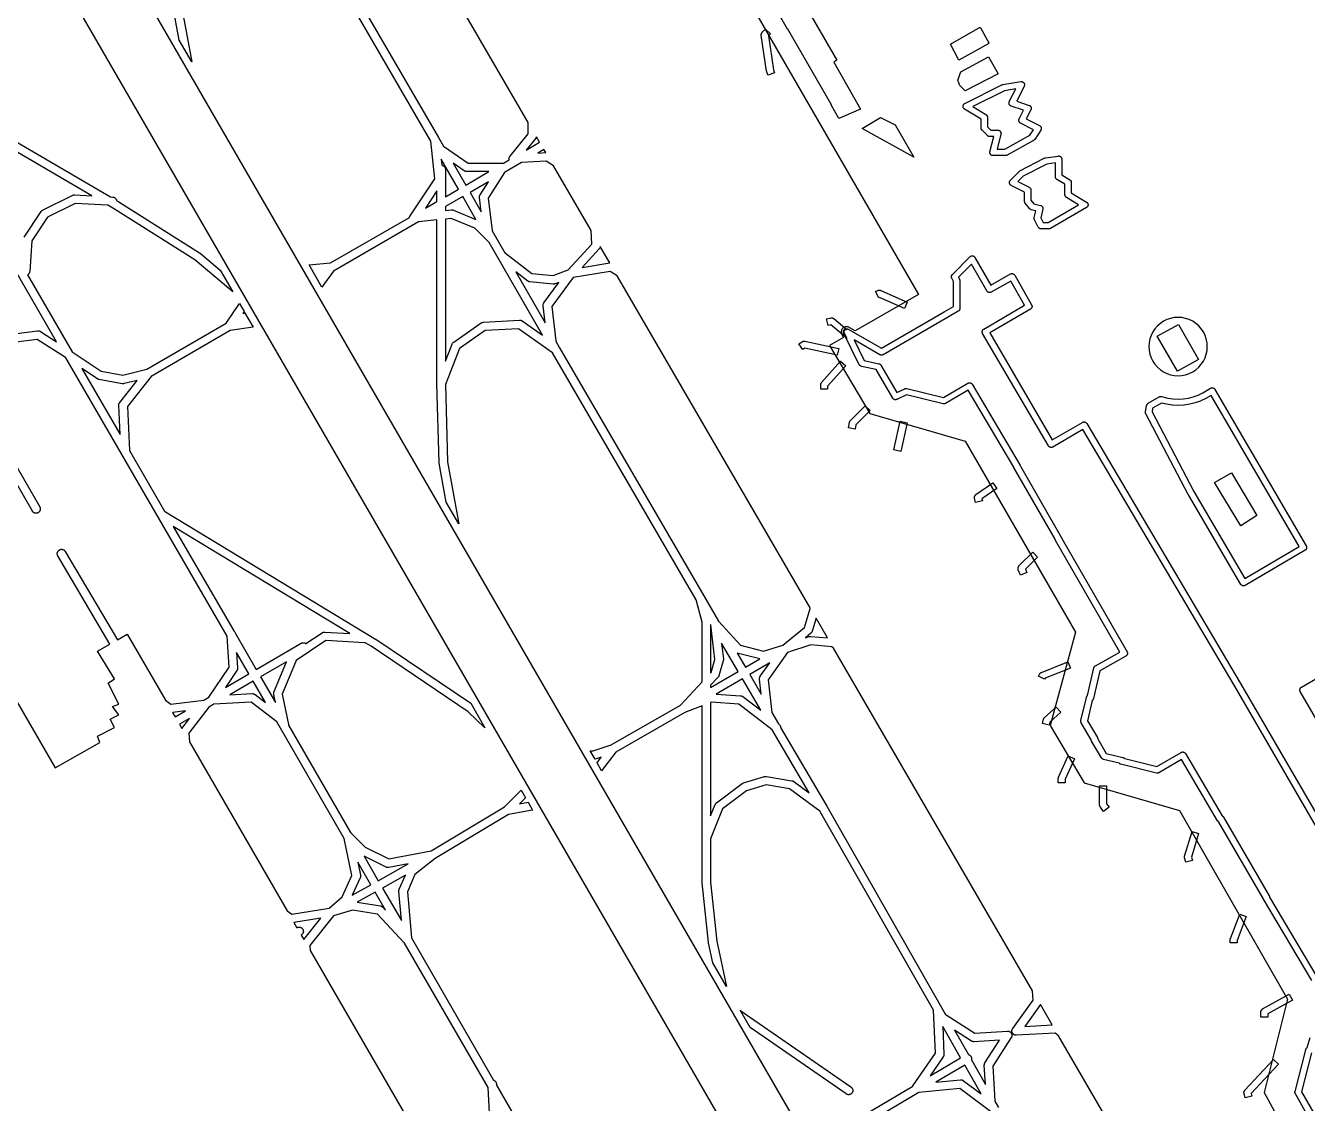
# Model space of a CAD drawing. Header units: millimetres. Extents: x 3 to 263, y 3 to 223.
# Drawn here: x 68.21 to 116.54, y 110.91 to 151.54 of the extents above; entities that cross this region are included whole.
import ezdxf

# ---------------------------------------------------------------- set-up
doc = ezdxf.new("R2010")
doc.units = ezdxf.units.MM
for name, color, linetype in [('CUT', 1, 'Continuous'), ('ENGRAVE_DARK', 7, 'Continuous'), ('ENGRAVE_LIGHT', 8, 'Continuous')]:
    doc.layers.add(name, color=color, linetype=linetype)

msp = doc.modelspace()

# ---------------------------------------------------------------- linework, layer by layer
at = {"layer": 'CUT'}
msp.add_lwpolyline([(112.759, 139.587), (112.731, 139.729), (112.685, 139.865), (112.621, 139.994), (112.541, 140.114), (112.446, 140.222), (112.338, 140.317), (112.218, 140.396), (112.089, 140.46), (111.953, 140.506), (111.812, 140.534), (111.668, 140.544), (111.525, 140.534), (111.384, 140.506), (111.247, 140.46), (111.118, 140.396), (110.999, 140.317), (110.891, 140.222), (110.796, 140.114), (110.716, 139.994), (110.652, 139.865), (110.606, 139.729), (110.578, 139.587), (110.568, 139.444), (110.578, 139.3), (110.606, 139.159), (110.652, 139.023), (110.716, 138.894), (110.796, 138.774), (110.891, 138.666), (110.999, 138.571), (111.118, 138.491), (111.247, 138.428), (111.384, 138.381), (111.525, 138.353), (111.668, 138.344), (111.812, 138.353), (111.953, 138.381), (112.089, 138.428), (112.218, 138.491), (112.338, 138.571), (112.446, 138.666), (112.541, 138.774), (112.621, 138.894), (112.685, 139.023), (112.731, 139.159), (112.759, 139.3), (112.768, 139.444), (112.759, 139.587)], close=True, dxfattribs=at)
at = {"layer": 'ENGRAVE_DARK'}
msp.add_lwpolyline([(110.021, 83.348), (62.463, 165.528), (62.499, 165.535), (62.794, 165.609), (62.851, 165.626), (63.137, 165.729), (63.191, 165.752), (63.466, 165.882), (63.518, 165.909), (63.779, 166.066), (63.828, 166.098), (64.073, 166.28), (64.118, 166.317), (64.344, 166.521), (64.385, 166.563), (64.539, 166.732), (112.097, 84.552)], dxfattribs=at)
for points in [[(93.829, 156.754), (93.84, 156.76), (92.388, 159.302), (92.84, 159.56), (93.129, 159.704), (94.08, 158), (94.24, 158.12), (98.8, 150.24), (98.68, 150.16), (99.692, 148.388), (98.88, 148.04), (98.587, 148.552), (98.6, 148.56), (96.951, 151.409), (96.941, 151.403), (95.419, 154.067), (95.414, 154.064), (93.829, 156.754)], [(95.979, 151.282), (95.988, 151.292), (96.108, 151.412), (96.292, 151.228), (96.218, 151.154), (96.407, 149.87), (96.443, 149.761), (96.197, 149.679), (96.157, 149.799), (96.154, 149.81), (96.151, 149.821), (95.951, 151.181), (95.95, 151.194), (95.95, 151.208), (95.952, 151.221), (95.955, 151.234), (95.959, 151.247), (95.964, 151.259), (95.971, 151.271), (95.979, 151.282)], [(104.2, 151.48), (104.537, 150.89), (104.52, 150.88), (104.525, 150.87), (103.4, 150.24), (103.08, 150.84), (104.2, 151.48)], [(103.641, 149.079), (103.44, 149.28), (103.36, 149.48), (103.48, 149.8), (104.52, 150.36), (104.88, 149.72), (103.641, 149.079)], [(100.44, 148.08), (101, 147.8), (101.701, 146.58), (99.757, 147.67), (100.44, 148.08)], [(101.348, 140.881), (100.404, 141.296), (100.378, 141.284), (100.262, 141.516), (100.342, 141.556), (100.353, 141.561), (100.366, 141.565), (100.378, 141.568), (100.39, 141.57), (100.403, 141.57), (100.416, 141.569), (100.428, 141.567), (100.441, 141.564), (100.452, 141.559), (101.452, 141.119), (101.348, 140.881)], [(98.663, 140.514), (98.673, 140.507), (98.683, 140.5), (99.173, 140.091), (99.167, 140.092), (99.157, 140.092), (99.147, 140.091), (99.138, 140.088), (99.128, 140.085), (99.119, 140.081), (99.111, 140.077), (99.103, 140.071), (99.095, 140.065), (99.088, 140.058), (99.082, 140.05), (99.077, 140.042), (99.073, 140.033), (99.069, 140.024), (99.066, 140.014), (99.065, 140.005), (99.064, 139.995), (99.064, 139.985), (99.065, 139.975), (99.068, 139.966), (99.071, 139.956), (99.075, 139.947), (99.171, 139.755), (98.567, 140.258), (98.472, 140.234), (98.408, 140.486), (98.568, 140.526), (98.58, 140.529), (98.593, 140.53), (98.605, 140.53), (98.617, 140.529), (98.629, 140.527), (98.641, 140.523), (98.652, 140.519), (98.663, 140.514)], [(110.88, 139.84), (111.68, 140.28), (112.44, 138.96), (111.64, 138.52), (110.88, 139.84)], [(98.868, 139.367), (98.812, 139.113), (97.586, 139.381), (97.512, 139.332), (97.368, 139.548), (97.488, 139.628), (97.499, 139.635), (97.511, 139.64), (97.523, 139.645), (97.536, 139.648), (97.549, 139.65), (97.562, 139.65), (97.575, 139.649), (97.588, 139.647), (98.868, 139.367)], [(99.137, 138.713), (98.45, 137.95), (98.45, 137.84), (98.19, 137.84), (98.19, 138), (98.191, 138.014), (98.193, 138.027), (98.196, 138.04), (98.201, 138.053), (98.207, 138.065), (98.215, 138.076), (98.223, 138.087), (98.943, 138.887), (99.137, 138.713)], [(100.052, 137.028), (99.52, 136.496), (99.487, 136.335), (99.233, 136.385), (99.273, 136.585), (99.276, 136.598), (99.28, 136.61), (99.285, 136.621), (99.292, 136.632), (99.3, 136.642), (99.308, 136.652), (99.868, 137.212), (100.052, 137.028)], [(101.207, 135.492), (100.953, 135.548), (101.193, 136.628), (101.447, 136.572), (101.207, 135.492)], [(113.04, 134.32), (113.68, 134.68), (114.64, 133.08), (114.04, 132.68), (113.04, 134.32)], [(104.018, 133.84), (104.026, 133.85), (104.036, 133.859), (104.046, 133.867), (104.686, 134.307), (104.834, 134.093), (104.268, 133.704), (104.286, 133.632), (104.034, 133.568), (103.994, 133.728), (103.991, 133.741), (103.99, 133.754), (103.99, 133.768), (103.992, 133.781), (103.994, 133.794), (103.998, 133.806), (104.004, 133.818), (104.01, 133.829), (104.018, 133.84)], [(105.668, 131.172), (106.188, 131.692), (106.372, 131.508), (105.913, 131.049), (105.961, 130.928), (105.719, 130.832), (105.639, 131.032), (105.635, 131.044), (105.632, 131.056), (105.631, 131.068), (105.63, 131.081), (105.631, 131.094), (105.633, 131.106), (105.636, 131.118), (105.64, 131.13), (105.646, 131.142), (105.652, 131.152), (105.66, 131.163), (105.668, 131.172)], [(107.512, 127.561), (107.608, 127.319), (106.654, 126.938), (106.636, 126.902), (106.404, 127.018), (106.444, 127.098), (106.45, 127.11), (106.458, 127.121), (106.467, 127.131), (106.477, 127.14), (106.488, 127.148), (106.499, 127.155), (106.512, 127.161), (107.512, 127.561)], [(106.837, 125.29), (106.806, 125.168), (106.554, 125.232), (106.594, 125.392), (106.598, 125.404), (106.602, 125.415), (106.608, 125.427), (106.615, 125.437), (106.624, 125.447), (106.633, 125.456), (107.073, 125.856), (107.247, 125.664), (106.837, 125.29)], [(107.15, 123), (107.15, 123.16), (107.151, 123.174), (107.153, 123.187), (107.156, 123.201), (107.161, 123.213), (107.521, 124.013), (107.759, 123.907), (107.41, 123.132), (107.41, 123), (107.15, 123)], [(108.71, 122.88), (108.97, 122.88), (108.97, 122.203), (109.064, 122.078), (108.856, 121.922), (108.736, 122.082), (108.729, 122.092), (108.723, 122.102), (108.719, 122.113), (108.715, 122.125), (108.712, 122.136), (108.711, 122.148), (108.71, 122.16), (108.71, 122.88)], [(112.175, 120.197), (112.206, 120.072), (111.954, 120.008), (111.914, 120.168), (111.912, 120.18), (111.91, 120.192), (111.91, 120.203), (111.911, 120.215), (111.913, 120.227), (111.916, 120.238), (112.196, 121.158), (112.444, 121.082), (112.175, 120.197)], [(113.63, 116.96), (113.63, 117.08), (113.631, 117.092), (113.632, 117.104), (113.635, 117.116), (113.639, 117.127), (113.999, 118.047), (114.241, 117.953), (113.89, 117.055), (113.89, 116.96), (113.63, 116.96)], [(114.827, 114.451), (114.836, 114.459), (114.846, 114.467), (114.856, 114.473), (115.856, 115.033), (115.984, 114.807), (115.05, 114.284), (115.05, 114.16), (114.79, 114.16), (114.79, 114.36), (114.791, 114.373), (114.792, 114.385), (114.795, 114.397), (114.8, 114.409), (114.805, 114.42), (114.811, 114.431), (114.818, 114.441), (114.827, 114.451)], [(114.169, 111.388), (114.177, 111.399), (114.185, 111.409), (115.265, 112.569), (115.455, 112.391), (114.423, 111.283), (114.446, 111.192), (114.194, 111.128), (114.154, 111.288), (114.151, 111.301), (114.15, 111.314), (114.15, 111.327), (114.152, 111.34), (114.154, 111.352), (114.158, 111.365), (114.163, 111.377), (114.169, 111.388)]]:
    msp.add_lwpolyline(points, close=True, dxfattribs=at)
at = {"layer": 'ENGRAVE_LIGHT'}
for points in [[(82.92, 174.2), (101.88, 141.4), (99.492, 140.035), (99.263, 140.166), (99.246, 140.175), (99.227, 140.182), (99.227, 140.182), (99.209, 140.187), (99.189, 140.19), (99.17, 140.192), (99.15, 140.192), (99.13, 140.189), (99.111, 140.185), (99.093, 140.179), (99.075, 140.171), (99.058, 140.161), (99.041, 140.15), (99.027, 140.137), (99.013, 140.123), (99.001, 140.108), (98.99, 140.091), (98.981, 140.074), (98.974, 140.055), (98.969, 140.036), (98.966, 140.017), (98.964, 139.997), (98.965, 139.978), (98.967, 139.958), (98.971, 139.939), (98.977, 139.921), (98.985, 139.903), (99.046, 139.781), (98.52, 139.48), (100.04, 136.92), (103.64, 135.88), (107.8, 128.68), (106.84, 125.16), (108.12, 123), (111.72, 121.96), (115.8, 114.84), (114.92, 111.32), (115.901, 109.521)], [(78.339, 156.68), (83.778, 147.32), (83.778, 147.32), (83.779, 147.32), (83.961, 147.003), (83.961, 147.003), (84.89, 146.36), (86.2, 146.36), (86.206, 146.36), (86.213, 146.359), (86.214, 146.359), (86.216, 146.359), (86.222, 146.358), (86.228, 146.357), (86.444, 146.483), (86.444, 146.484), (86.443, 146.489), (86.443, 146.491), (86.442, 146.494), (86.442, 146.499), (86.441, 146.504), (86.441, 146.507), (86.44, 146.51), (86.44, 146.515), (86.44, 146.52), (86.44, 146.523), (86.44, 146.526), (86.441, 146.531), (86.441, 146.535), (86.441, 146.538), (86.441, 146.541), (86.442, 146.546), (86.443, 146.551), (86.444, 146.554), (86.444, 146.557), (86.446, 146.561), (86.447, 146.566), (86.448, 146.569), (86.449, 146.572), (86.45, 146.576), (86.452, 146.581), (86.453, 146.584), (86.454, 146.586), (86.457, 146.591), (86.459, 146.595), (86.46, 146.598), (86.462, 146.6), (86.464, 146.605), (86.467, 146.609), (86.469, 146.611), (86.47, 146.614), (86.473, 146.617), (86.476, 146.621), (87.16, 147.457), (87.16, 147.893), (80.376, 159.572)], [(98.771, 109.851), (101.667, 111.568), (101.667, 111.569), (101.668, 111.57), (101.668, 111.571), (102.518, 112.806), (102.441, 114.423), (98.158, 121.931), (97.016, 122.768), (96.13, 122.916), (95.393, 122.695), (94.492, 122.019), (94.04, 120.889), (94.04, 119.249), (94.278, 117.025), (94.639, 115.318), (94.124, 116.209), (93.963, 116.967), (93.961, 116.983), (93.721, 119.223), (93.72, 119.24), (93.72, 125.905), (93.069, 125.655), (90.468, 124.157), (89.93, 123.455), (89.757, 123.755), (89.917, 123.964), (89.691, 123.888), (89.681, 123.886), (89.499, 124.2), (89.614, 124.2), (90.294, 124.427), (92.9, 125.927), (93.72, 126.802), (93.72, 129.059), (93.491, 129.898), (88.079, 139.209), (86.793, 140.117), (85.534, 140.043), (84.571, 139.376), (84.041, 138.012), (84.12, 135.097), (84.544, 132.763), (84.07, 133.582), (83.803, 135.051), (83.801, 135.063), (83.8, 135.076), (83.72, 138.036), (83.72, 138.036), (83.72, 138.037), (83.72, 138.038), (83.72, 138.04), (83.72, 144.217), (83.028, 144.14), (79.811, 142.291), (79.382, 141.683), (78.898, 142.519), (79.704, 142.599), (79.705, 142.599), (82.683, 144.311), (82.683, 144.311), (82.685, 144.318), (82.686, 144.325), (82.687, 144.325), (82.687, 144.326), (82.689, 144.333), (82.691, 144.339), (82.692, 144.34), (82.692, 144.341), (82.695, 144.347), (82.698, 144.354), (82.698, 144.354), (82.699, 144.355), (82.702, 144.361), (82.706, 144.367), (82.706, 144.368), (82.707, 144.369), (83.635, 145.761), (83.484, 147.189), (78.077, 156.494)], [(74.04, 152.537), (74.47, 150.171), (73.996, 150.99), (73.723, 152.491)], [(64.614, 149.05), (71.402, 145.085), (71.489, 145.08), (71.504, 145.078), (71.52, 145.075), (71.535, 145.07), (71.549, 145.064), (71.563, 145.057), (71.576, 145.048), (71.588, 145.038), (71.599, 145.027), (71.609, 145.014), (71.618, 145.001), (71.625, 144.987), (71.631, 144.973), (71.635, 144.958), (71.638, 144.947), (71.721, 144.898), (71.723, 144.897), (71.725, 144.895), (74.765, 142.975), (74.783, 142.963), (75.546, 142.322), (76.017, 141.508), (74.585, 142.711), (71.557, 144.623), (71.307, 144.769), (70.074, 144.838), (69.03, 144.316), (68.437, 143.427), (68.36, 142.269), (68.358, 142.254), (68.355, 142.238), (68.35, 142.223), (68.343, 142.209), (68.336, 142.195), (68.327, 142.182), (68.317, 142.17), (68.305, 142.16), (68.293, 142.15), (68.283, 142.143), (69.964, 139.243), (71.061, 138.511), (71.875, 138.364), (72.779, 138.59), (75.773, 140.328), (76.269, 141.072), (76.448, 140.763), (76.401, 140.692), (76.467, 140.731), (76.785, 140.181), (75.922, 140.045), (72.946, 138.317), (72.043, 137.187), (72.118, 135.526), (73.447, 133.233), (73.455, 133.23), (73.469, 133.224), (73.483, 133.217), (81.403, 128.417), (81.406, 128.415), (81.409, 128.413), (84.993, 125.998), (85.528, 125.072), (84.899, 125.675), (81.234, 128.145), (81.011, 128.28), (81.007, 128.28), (80.992, 128.28), (79.525, 128.357), (78.409, 127.614), (77.886, 126.344), (78.117, 125.191), (78.119, 125.176), (78.12, 125.167), (80.454, 121.129), (80.454, 121.129), (80.46, 121.125), (80.461, 121.124), (80.462, 121.124), (80.467, 121.119), (80.472, 121.114), (80.472, 121.114), (80.473, 121.113), (81.015, 120.571), (81.903, 120.127), (83.502, 120.432), (86.261, 122.087), (86.891, 122.717), (87.057, 122.431), (86.832, 122.206), (87.154, 122.263), (87.325, 121.968), (86.417, 121.808), (83.652, 120.148), (82.89, 119.539), (82.603, 118.893), (82.754, 117.151), (85.854, 111.791), (85.867, 111.785), (85.881, 111.778), (85.894, 111.769), (85.906, 111.76), (85.918, 111.749), (85.928, 111.737), (85.936, 111.724), (85.944, 111.71), (85.95, 111.695), (85.955, 111.68), (85.958, 111.665), (85.96, 111.649), (85.962, 111.603), (87.698, 108.601)], [(68.147, 143.569), (68.787, 144.529), (68.797, 144.542), (68.808, 144.554), (68.82, 144.565), (68.834, 144.575), (68.848, 144.583), (69.968, 145.143), (69.984, 145.15), (69.999, 145.155), (70.016, 145.158), (70.032, 145.16), (70.049, 145.16), (70.701, 145.124), (64.439, 148.782)], [(67.38, 139.879), (68.66, 140.039), (68.676, 140.04), (68.692, 140.04), (68.708, 140.038), (68.723, 140.034), (68.738, 140.029), (68.753, 140.023), (68.767, 140.015), (69.373, 139.625), (66.296, 144.933)], [(116.711, 115.543), (114.885, 118.612), (114.88, 118.623), (114.875, 118.634), (114.872, 118.646), (114.87, 118.657), (114.869, 118.667), (113.211, 121.52), (113.207, 121.522), (113.197, 121.527), (113.188, 121.534), (113.179, 121.541), (113.171, 121.55), (113.164, 121.559), (113.157, 121.568), (111.797, 123.876), (110.94, 123.376), (110.93, 123.371), (110.919, 123.367), (110.908, 123.363), (110.897, 123.361), (110.885, 123.36), (110.874, 123.36), (110.862, 123.361), (110.851, 123.364), (109.508, 123.699), (109.497, 123.703), (109.486, 123.707), (109.475, 123.713), (109.465, 123.72), (109.456, 123.727), (109.448, 123.736), (109.44, 123.745), (109.44, 123.745), (108.853, 123.883), (108.841, 123.887), (108.83, 123.891), (108.819, 123.897), (108.809, 123.904), (108.799, 123.911), (108.791, 123.92), (108.783, 123.929), (108.776, 123.94), (108.406, 124.574), (108.401, 124.584), (108.397, 124.595), (108.393, 124.606), (108.391, 124.618), (108.391, 124.623), (108.017, 125.259), (108.011, 125.269), (108.007, 125.28), (108.004, 125.291), (108.001, 125.302), (108, 125.313), (108, 125.325), (108.001, 125.336), (108.003, 125.347), (108.208, 126.219), (108.211, 126.23), (108.216, 126.241), (108.221, 126.252), (108.228, 126.262), (108.235, 126.271), (108.244, 126.28), (108.253, 126.287), (108.257, 126.29), (108.494, 127.33), (108.497, 127.341), (108.501, 127.351), (108.506, 127.361), (108.511, 127.371), (108.518, 127.38), (108.526, 127.388), (108.534, 127.396), (108.543, 127.402), (108.552, 127.408), (109.475, 127.925), (107.047, 132.135), (107.042, 132.145), (107.037, 132.156), (107.034, 132.167), (107.032, 132.179), (107.032, 132.182), (105.487, 134.854), (105.481, 134.865), (105.477, 134.876), (105.474, 134.887), (105.472, 134.899), (105.471, 134.902), (103.757, 137.796), (102.9, 137.296), (102.89, 137.291), (102.88, 137.287), (102.869, 137.283), (102.857, 137.281), (102.846, 137.28), (102.835, 137.28), (102.823, 137.281), (102.812, 137.283), (101.422, 137.619), (101.06, 137.45), (101.049, 137.446), (101.037, 137.442), (101.026, 137.44), (101.014, 137.439), (101.002, 137.439), (100.99, 137.44), (100.979, 137.443), (100.967, 137.446), (100.957, 137.451), (100.946, 137.457), (100.936, 137.463), (100.927, 137.471), (100.919, 137.48), (100.912, 137.489), (100.905, 137.499), (100.283, 138.574), (99.726, 138.698), (99.715, 138.701), (99.704, 138.705), (99.693, 138.711), (99.683, 138.717), (99.674, 138.724), (99.666, 138.732), (99.658, 138.741), (99.651, 138.751), (99.645, 138.761), (99.057, 139.938), (99.052, 139.949), (99.048, 139.96), (99.046, 139.972), (99.044, 139.984), (99.044, 139.995), (99.045, 140.007), (99.047, 140.019), (99.05, 140.03), (99.054, 140.041), (99.06, 140.051), (99.066, 140.061), (99.073, 140.071), (99.082, 140.079), (99.09, 140.087), (99.1, 140.094), (99.11, 140.099), (99.121, 140.104), (99.132, 140.108), (99.144, 140.11), (99.156, 140.112), (99.167, 140.112), (99.179, 140.111), (99.191, 140.109), (99.202, 140.106), (99.213, 140.102), (99.224, 140.096), (100.48, 139.378), (102.848, 140.752), (102.85, 140.753), (103.2, 140.95), (103.2, 141.892), (103.133, 142.026), (103.128, 142.037), (103.124, 142.048), (103.122, 142.059), (103.12, 142.07), (103.12, 142.082), (103.121, 142.094), (103.121, 142.094), (103.123, 142.105), (103.126, 142.116), (103.13, 142.127), (103.135, 142.137), (103.141, 142.147), (103.147, 142.156), (103.155, 142.165), (103.819, 142.828), (103.827, 142.836), (103.836, 142.843), (103.846, 142.849), (103.857, 142.854), (103.868, 142.858), (103.879, 142.861), (103.89, 142.863), (103.902, 142.863), (103.913, 142.863), (103.925, 142.861), (103.936, 142.859), (103.947, 142.855), (103.958, 142.85), (103.968, 142.845), (103.977, 142.838), (103.986, 142.83), (103.994, 142.822), (104.001, 142.813), (104.008, 142.803), (104.605, 141.763), (105.344, 142.179), (105.355, 142.184), (105.366, 142.188), (105.377, 142.191), (105.389, 142.193), (105.4, 142.194), (105.412, 142.194), (105.424, 142.193), (105.435, 142.19), (105.446, 142.186), (105.457, 142.182), (105.467, 142.176), (105.477, 142.169), (105.486, 142.161), (105.494, 142.153), (105.501, 142.144), (105.507, 142.134), (106.144, 141.02), (106.149, 141.009), (106.154, 140.998), (106.157, 140.987), (106.159, 140.975), (106.16, 140.964), (106.16, 140.952), (106.158, 140.94), (106.156, 140.929), (106.152, 140.918), (106.148, 140.907), (106.142, 140.897), (106.135, 140.887), (106.128, 140.878), (106.12, 140.87), (106.11, 140.863), (106.101, 140.856), (104.564, 139.957), (106.923, 135.924), (108.06, 136.584), (108.07, 136.589), (108.081, 136.593), (108.092, 136.597), (108.104, 136.599), (108.115, 136.6), (108.127, 136.6), (108.139, 136.599), (108.15, 136.596), (108.161, 136.593), (108.172, 136.588), (108.183, 136.582), (108.192, 136.576), (108.201, 136.568), (108.209, 136.56), (108.217, 136.551), (108.223, 136.541), (114.023, 126.741), (114.024, 126.74), (118.744, 118.62)], [(118.477, 118.602), (113.816, 126.619), (108.077, 136.316), (106.94, 135.656), (106.93, 135.651), (106.919, 135.646), (106.908, 135.643), (106.896, 135.641), (106.884, 135.64), (106.873, 135.64), (106.861, 135.642), (106.849, 135.644), (106.838, 135.648), (106.827, 135.652), (106.817, 135.658), (106.807, 135.664), (106.798, 135.672), (106.79, 135.68), (106.783, 135.69), (106.776, 135.699), (104.296, 139.939), (104.291, 139.95), (104.287, 139.961), (104.283, 139.972), (104.281, 139.984), (104.28, 139.995), (104.28, 140.007), (104.281, 140.019), (104.284, 140.03), (104.287, 140.042), (104.292, 140.052), (104.298, 140.063), (104.304, 140.072), (104.312, 140.082), (104.32, 140.09), (104.33, 140.097), (104.339, 140.104), (105.877, 141.004), (105.358, 141.911), (104.619, 141.495), (104.608, 141.49), (104.597, 141.486), (104.586, 141.483), (104.575, 141.481), (104.563, 141.48), (104.551, 141.48), (104.54, 141.482), (104.528, 141.484), (104.517, 141.488), (104.506, 141.493), (104.496, 141.498), (104.487, 141.505), (104.478, 141.513), (104.47, 141.521), (104.462, 141.53), (104.456, 141.54), (103.877, 142.548), (103.386, 142.056), (103.427, 141.974), (103.432, 141.963), (103.435, 141.953), (103.438, 141.942), (103.439, 141.931), (103.44, 141.92), (103.44, 140.88), (103.439, 140.868), (103.438, 140.857), (103.435, 140.846), (103.431, 140.835), (103.426, 140.824), (103.421, 140.815), (103.414, 140.805), (103.406, 140.796), (103.398, 140.789), (103.389, 140.782), (103.379, 140.775), (102.968, 140.544), (100.54, 139.136), (100.53, 139.131), (100.52, 139.127), (100.509, 139.123), (100.497, 139.121), (100.486, 139.12), (100.475, 139.12), (100.475, 139.12), (100.463, 139.121), (100.452, 139.123), (100.441, 139.126), (100.431, 139.131), (100.42, 139.136), (99.449, 139.691), (99.834, 138.92), (100.386, 138.797), (100.398, 138.794), (100.41, 138.789), (100.421, 138.784), (100.431, 138.777), (100.441, 138.769), (100.449, 138.76), (100.457, 138.751), (100.464, 138.74), (101.058, 137.714), (101.358, 137.854), (101.369, 137.859), (101.38, 137.862), (101.391, 137.864), (101.403, 137.865), (101.414, 137.865), (101.426, 137.864), (101.437, 137.862), (102.821, 137.528), (103.74, 138.064), (103.75, 138.069), (103.761, 138.073), (103.772, 138.077), (103.784, 138.079), (103.795, 138.08), (103.807, 138.08), (103.819, 138.079), (103.83, 138.076), (103.841, 138.073), (103.852, 138.068), (103.862, 138.062), (103.872, 138.056), (103.881, 138.048), (103.889, 138.04), (103.897, 138.031), (103.903, 138.021), (105.703, 134.981), (105.709, 134.971), (105.713, 134.96), (105.717, 134.948), (105.719, 134.937), (105.719, 134.932), (107.264, 132.26), (107.269, 132.25), (107.274, 132.239), (107.277, 132.227), (107.279, 132.216), (107.279, 132.212), (109.744, 127.94), (109.749, 127.929), (109.754, 127.918), (109.757, 127.907), (109.759, 127.895), (109.76, 127.883), (109.76, 127.872), (109.758, 127.86), (109.756, 127.848), (109.752, 127.837), (109.747, 127.826), (109.741, 127.816), (109.734, 127.806), (109.727, 127.797), (109.718, 127.789), (109.709, 127.782), (109.699, 127.775), (108.716, 127.225), (108.477, 126.173), (108.474, 126.162), (108.469, 126.151), (108.464, 126.14), (108.457, 126.13), (108.45, 126.12), (108.441, 126.112), (108.432, 126.104), (108.427, 126.101), (108.248, 125.339), (108.623, 124.701), (108.629, 124.69), (108.633, 124.679), (108.637, 124.668), (108.639, 124.657), (108.639, 124.651), (108.958, 124.105), (109.587, 123.957), (109.599, 123.953), (109.61, 123.949), (109.621, 123.944), (109.631, 123.937), (109.64, 123.929), (109.649, 123.921), (109.656, 123.912), (109.658, 123.909), (110.862, 123.608), (111.78, 124.144), (111.79, 124.149), (111.801, 124.153), (111.812, 124.157), (111.824, 124.159), (111.835, 124.16), (111.847, 124.16), (111.859, 124.159), (111.87, 124.156), (111.881, 124.153), (111.892, 124.148), (111.903, 124.142), (111.912, 124.136), (111.921, 124.128), (111.93, 124.12), (111.937, 124.111), (111.943, 124.101), (113.329, 121.749), (113.334, 121.747), (113.344, 121.742), (113.353, 121.735), (113.362, 121.728), (113.37, 121.719), (113.377, 121.71), (113.384, 121.7), (115.104, 118.74), (115.109, 118.73), (115.114, 118.719), (115.117, 118.707), (115.119, 118.695), (115.12, 118.688), (116.943, 115.621)], [(67, 127.56), (69.32, 123.56), (71, 124.52), (70.92, 124.76), (71.56, 125.08), (71.4, 125.4), (71.72, 125.56), (71.72, 125.56), (71.48, 125.88), (71.72, 125.96), (71.32, 126.76), (71.56, 126.92), (70.92, 127.96), (71.388, 128.227), (69.422, 131.559), (69.415, 131.573), (69.409, 131.587), (69.405, 131.602), (69.402, 131.618), (69.4, 131.633), (69.4, 131.649), (69.402, 131.665), (69.405, 131.68), (69.41, 131.695), (69.416, 131.709), (69.423, 131.723), (69.432, 131.736), (69.442, 131.748), (69.453, 131.759), (69.466, 131.769), (69.479, 131.778), (69.493, 131.785), (69.507, 131.791), (69.522, 131.795), (69.538, 131.798), (69.553, 131.8), (69.569, 131.8), (69.585, 131.798), (69.6, 131.795), (69.615, 131.79), (69.629, 131.784), (69.643, 131.777), (69.656, 131.768), (69.668, 131.758), (69.679, 131.747), (69.689, 131.734), (69.698, 131.721), (71.666, 128.386), (72.04, 128.6), (73.479, 126.112), (73.683, 125.966), (74.927, 126.113), (75.117, 126.223), (75.877, 127.364), (75.804, 128.525), (71.822, 135.4), (69.725, 139.018), (69.712, 139.026), (68.642, 139.714), (67.452, 139.565)], [(66.598, 137.109), (68.739, 133.4), (68.746, 133.386), (68.752, 133.371), (68.756, 133.356), (68.759, 133.341), (68.76, 133.325), (68.76, 133.31), (68.758, 133.294), (68.755, 133.279), (68.75, 133.264), (68.743, 133.249), (68.736, 133.235), (68.727, 133.223), (68.717, 133.211), (68.705, 133.2), (68.693, 133.19), (68.68, 133.181), (68.666, 133.174), (68.651, 133.168), (68.636, 133.164), (68.621, 133.161), (68.605, 133.16), (68.59, 133.16), (68.574, 133.162), (68.559, 133.165), (68.544, 133.17), (68.529, 133.177), (68.515, 133.184), (68.503, 133.193), (68.491, 133.203), (68.48, 133.215), (68.47, 133.227), (68.461, 133.24), (66.503, 136.632)], [(114.12, 101.48), (107.162, 113.458), (107.03, 113.557), (105.568, 113.48), (105.562, 113.48), (105.555, 113.48), (105.554, 113.48), (105.553, 113.48), (105.546, 113.481), (105.539, 113.481), (105.538, 113.482), (105.537, 113.482), (105.53, 113.483), (105.524, 113.484), (105.523, 113.484), (105.522, 113.485), (105.515, 113.487), (105.509, 113.488), (105.508, 113.489), (105.507, 113.489), (105.5, 113.492), (105.494, 113.494), (105.493, 113.495), (105.492, 113.495), (105.486, 113.498), (105.48, 113.501), (105.479, 113.502), (105.478, 113.502), (105.473, 113.506), (105.467, 113.51), (105.466, 113.511), (105.465, 113.511), (105.46, 113.515), (105.455, 113.52), (105.454, 113.52), (105.453, 113.521), (105.448, 113.526), (105.443, 113.53), (105.443, 113.531), (105.442, 113.532), (105.438, 113.537), (105.433, 113.542), (105.433, 113.543), (105.432, 113.544), (105.428, 113.55), (105.424, 113.555), (105.424, 113.556), (105.423, 113.557), (105.42, 113.563), (105.417, 113.569), (105.416, 113.57), (105.416, 113.571), (105.413, 113.577), (105.41, 113.583), (105.41, 113.585), (105.41, 113.586), (105.408, 113.592), (105.406, 113.598), (105.405, 113.599), (105.405, 113.601), (105.404, 113.607), (105.402, 113.614), (105.402, 113.615), (105.402, 113.616), (105.401, 113.623), (105.4, 113.629), (105.4, 113.63), (105.4, 113.632), (105.4, 113.638), (105.4, 113.645), (105.4, 113.646), (105.4, 113.647), (105.401, 113.654), (105.401, 113.661), (105.402, 113.662), (105.402, 113.663), (105.403, 113.67), (105.404, 113.676), (105.404, 113.677), (105.405, 113.678), (105.407, 113.685), (105.408, 113.691), (105.409, 113.692), (105.409, 113.693), (105.412, 113.7), (105.414, 113.706), (105.415, 113.707), (105.415, 113.708), (105.418, 113.714), (105.421, 113.72), (105.422, 113.721), (105.422, 113.722), (105.426, 113.727), (105.43, 113.733), (106.197, 114.807), (106.178, 115.153), (98.67, 128.077), (98.615, 128.125), (97.819, 128.198), (96.94, 127.905), (96.206, 126.877), (96.351, 125.65), (96.604, 125.217), (96.617, 125.207), (96.629, 125.197), (96.64, 125.186), (96.65, 125.173), (96.658, 125.16), (96.666, 125.146), (96.671, 125.132), (96.676, 125.117), (96.679, 125.101), (96.68, 125.088), (98.418, 122.121), (98.418, 122.12), (98.419, 122.119), (102.897, 114.27), (102.899, 114.269), (102.913, 114.262), (102.927, 114.255), (104.002, 113.563), (105.23, 113.64), (105.234, 113.64), (105.237, 113.64), (105.241, 113.64), (105.241, 113.64), (105.246, 113.64), (105.249, 113.64), (105.253, 113.639), (105.257, 113.639), (105.261, 113.639), (105.265, 113.638), (105.268, 113.637), (105.273, 113.636), (105.277, 113.636), (105.28, 113.635), (105.284, 113.634), (105.288, 113.633), (105.292, 113.631), (105.295, 113.63), (105.299, 113.629), (105.303, 113.627), (105.306, 113.626), (105.31, 113.624), (105.313, 113.622), (105.317, 113.62), (105.32, 113.618), (105.323, 113.616), (105.327, 113.615), (105.33, 113.612), (105.334, 113.61), (105.336, 113.608), (105.339, 113.605), (105.343, 113.603), (105.346, 113.6), (105.348, 113.597), (105.351, 113.595), (105.354, 113.592), (105.357, 113.589), (105.359, 113.586), (105.362, 113.584), (105.364, 113.58), (105.367, 113.577), (105.369, 113.574), (105.371, 113.571), (105.374, 113.568), (105.376, 113.564), (105.378, 113.561), (105.38, 113.558), (105.382, 113.554), (105.384, 113.55), (105.385, 113.547), (105.387, 113.544), (105.388, 113.54), (105.39, 113.536), (105.391, 113.532), (105.392, 113.529), (105.393, 113.525), (105.395, 113.521), (105.395, 113.517), (105.396, 113.514), (105.397, 113.51), (105.398, 113.506), (105.398, 113.502), (105.399, 113.499), (105.399, 113.494), (105.4, 113.49), (105.4, 113.486), (105.4, 113.483), (105.4, 113.479), (105.4, 113.474), (105.4, 113.471), (105.399, 113.467), (105.399, 113.463), (105.399, 113.459), (105.398, 113.455), (105.397, 113.452), (105.396, 113.447), (105.396, 113.443), (105.395, 113.44), (105.394, 113.436), (105.393, 113.432), (105.391, 113.428), (105.39, 113.425), (105.389, 113.421), (105.387, 113.417), (105.386, 113.414), (105.384, 113.41), (105.382, 113.407), (105.38, 113.403), (105.378, 113.4), (105.376, 113.397), (105.375, 113.393), (104.683, 112.317), (104.76, 111.009), (104.76, 111.003), (104.899, 110.76)], [(117.656, 124.06), (116.277, 126.442), (116.271, 126.453), (116.267, 126.464), (116.264, 126.475), (116.262, 126.487), (116.261, 126.498), (116.261, 126.498), (116.261, 126.51), (116.262, 126.522), (116.265, 126.533), (116.268, 126.544), (116.273, 126.555), (116.279, 126.566), (116.285, 126.575), (116.293, 126.584), (116.301, 126.592), (116.311, 126.6), (116.321, 126.606), (118.569, 127.911)], [(116.542, 110.48), (116.09, 111.27), (116.085, 111.28), (116.081, 111.291), (116.078, 111.302), (116.076, 111.313), (116.075, 111.325), (116.075, 111.336), (116.076, 111.348), (116.078, 111.359), (116.48, 112.938), (116.484, 112.949), (116.488, 112.96), (116.493, 112.97), (116.5, 112.979), (116.507, 112.988), (116.515, 112.997), (116.524, 113.004), (116.534, 113.01), (116.541, 113.015), (116.644, 113.392)], [(116.696, 112.814), (116.323, 111.347), (116.784, 110.54)], [(104.638, 110.571), (103.434, 111.475), (101.888, 111.328), (98.586, 109.369)]]:
    msp.add_lwpolyline(points, dxfattribs=at)
for points in [[(105.828, 149.409), (105.837, 149.402), (105.845, 149.393), (105.853, 149.384), (105.86, 149.374), (105.865, 149.363), (105.87, 149.352), (105.873, 149.341), (105.875, 149.329), (105.876, 149.317), (105.876, 149.305), (105.875, 149.293), (105.872, 149.281), (105.869, 149.27), (105.864, 149.259), (105.581, 148.693), (106.049, 148.537), (106.061, 148.532), (106.071, 148.527), (106.082, 148.52), (106.091, 148.513), (106.1, 148.504), (106.107, 148.495), (106.114, 148.485), (106.12, 148.474), (106.124, 148.463), (106.128, 148.452), (106.13, 148.44), (106.131, 148.428), (106.131, 148.416), (106.13, 148.404), (106.127, 148.392), (106.124, 148.38), (106.119, 148.369), (105.945, 148.022), (106.444, 147.772), (106.454, 147.766), (106.464, 147.76), (106.473, 147.752), (106.481, 147.743), (106.488, 147.734), (106.495, 147.723), (106.5, 147.713), (106.504, 147.702), (106.507, 147.69), (106.509, 147.678), (106.51, 147.666), (106.51, 147.654), (106.508, 147.642), (106.505, 147.631), (106.501, 147.62), (106.496, 147.609), (106.49, 147.598), (106.26, 147.253), (106.253, 147.244), (106.246, 147.236), (106.237, 147.228), (106.228, 147.221), (106.219, 147.215), (105.219, 146.655), (105.208, 146.65), (105.196, 146.646), (105.184, 146.642), (105.172, 146.641), (105.16, 146.64), (104.69, 146.64), (104.678, 146.641), (104.666, 146.642), (104.654, 146.645), (104.643, 146.65), (104.632, 146.655), (104.622, 146.661), (104.612, 146.669), (104.603, 146.677), (104.595, 146.686), (104.588, 146.696), (104.583, 146.707), (104.578, 146.718), (104.574, 146.729), (104.572, 146.741), (104.57, 146.753), (104.57, 146.765), (104.571, 146.777), (104.574, 146.789), (104.716, 147.36), (104.56, 147.36), (104.548, 147.361), (104.537, 147.362), (104.525, 147.365), (104.514, 147.369), (104.503, 147.374), (104.493, 147.38), (104.484, 147.387), (104.475, 147.395), (104.275, 147.595), (104.267, 147.604), (104.26, 147.613), (104.254, 147.623), (104.249, 147.634), (104.245, 147.645), (104.242, 147.657), (104.241, 147.668), (104.24, 147.68), (104.24, 148.02), (103.615, 148.395), (103.605, 148.402), (103.596, 148.409), (103.588, 148.417), (103.58, 148.426), (103.574, 148.436), (103.568, 148.446), (103.564, 148.457), (103.56, 148.468), (103.558, 148.48), (103.557, 148.491), (103.556, 148.503), (103.557, 148.514), (103.56, 148.526), (103.563, 148.537), (103.567, 148.548), (103.572, 148.558), (103.579, 148.568), (103.586, 148.577), (103.594, 148.586), (103.603, 148.593), (103.613, 148.6), (103.623, 148.606), (105.026, 149.307), (105.037, 149.312), (105.049, 149.316), (105.06, 149.318), (105.737, 149.431), (105.749, 149.432), (105.761, 149.433), (105.772, 149.432), (105.784, 149.429), (105.796, 149.426), (105.807, 149.422), (105.818, 149.416), (105.828, 149.409)], [(104.464, 148.147), (104.47, 148.136), (104.474, 148.125), (104.477, 148.113), (104.479, 148.1), (104.48, 148.088), (104.48, 147.73), (104.61, 147.6), (104.87, 147.6), (104.882, 147.599), (104.894, 147.598), (104.906, 147.595), (104.917, 147.59), (104.928, 147.585), (104.938, 147.579), (104.948, 147.571), (104.957, 147.563), (104.965, 147.554), (104.972, 147.544), (104.977, 147.533), (104.982, 147.522), (104.986, 147.511), (104.988, 147.499), (104.99, 147.487), (104.99, 147.475), (104.989, 147.463), (104.986, 147.451), (104.844, 146.88), (105.129, 146.88), (106.076, 147.411), (106.215, 147.618), (105.73, 147.861), (105.72, 147.866), (105.71, 147.873), (105.701, 147.881), (105.693, 147.889), (105.686, 147.899), (105.68, 147.909), (105.674, 147.919), (105.67, 147.93), (105.667, 147.941), (105.665, 147.953), (105.664, 147.965), (105.664, 147.977), (105.666, 147.988), (105.668, 148), (105.672, 148.011), (105.677, 148.022), (105.842, 148.353), (105.373, 148.509), (105.362, 148.513), (105.351, 148.519), (105.341, 148.525), (105.332, 148.533), (105.323, 148.541), (105.316, 148.551), (105.309, 148.561), (105.303, 148.571), (105.298, 148.583), (105.295, 148.594), (105.293, 148.606), (105.292, 148.618), (105.292, 148.63), (105.293, 148.642), (105.296, 148.654), (105.299, 148.665), (105.304, 148.677), (105.544, 149.156), (105.118, 149.085), (103.926, 148.489), (104.422, 148.191), (104.432, 148.184), (104.441, 148.176), (104.45, 148.167), (104.458, 148.158), (104.464, 148.147)], [(87.461, 147.325), (87.453, 147.311), (87.444, 147.299), (87.077, 146.85), (87.592, 147.149), (87.473, 147.354), (87.473, 147.354), (87.468, 147.339), (87.461, 147.325)], [(84.04, 146.12), (84.04, 145.091), (84.531, 145.373), (83.878, 146.506), (83.902, 146.278), (83.911, 146.277), (83.926, 146.273), (83.941, 146.268), (83.955, 146.261), (83.969, 146.253), (83.982, 146.244), (83.993, 146.233), (84.004, 146.222), (84.013, 146.209), (84.021, 146.195), (84.028, 146.181), (84.033, 146.166), (84.037, 146.151), (84.039, 146.136), (84.04, 146.12)], [(87.82, 146.757), (87.753, 146.873), (87.52, 146.738), (87.82, 146.757)], [(107.634, 145.669), (107.637, 145.657), (107.639, 145.644), (107.64, 145.632), (107.64, 145.236), (108.214, 144.892), (108.224, 144.885), (108.233, 144.878), (108.241, 144.869), (108.249, 144.86), (108.255, 144.85), (108.261, 144.84), (108.265, 144.829), (108.269, 144.817), (108.271, 144.806), (108.272, 144.794), (108.272, 144.782), (108.271, 144.77), (108.268, 144.759), (108.265, 144.747), (108.26, 144.736), (108.254, 144.726), (108.248, 144.716), (108.24, 144.707), (108.232, 144.699), (108.222, 144.692), (108.213, 144.685), (106.86, 143.896), (106.849, 143.891), (106.837, 143.886), (106.825, 143.883), (106.813, 143.881), (106.8, 143.88), (106.5, 143.88), (106.488, 143.881), (106.476, 143.882), (106.464, 143.885), (106.453, 143.89), (106.442, 143.895), (106.432, 143.901), (106.422, 143.909), (106.413, 143.917), (106.406, 143.926), (106.399, 143.936), (106.393, 143.946), (106.253, 144.226), (106.248, 144.237), (106.244, 144.249), (106.242, 144.261), (106.24, 144.273), (106.24, 144.285), (106.241, 144.297), (106.244, 144.309), (106.306, 144.56), (106.131, 144.604), (106.12, 144.607), (106.11, 144.611), (106.1, 144.616), (106.091, 144.622), (106.082, 144.629), (106.074, 144.637), (106.066, 144.645), (105.906, 144.845), (105.9, 144.854), (105.894, 144.864), (105.889, 144.875), (105.885, 144.886), (105.882, 144.897), (105.881, 144.908), (105.88, 144.92), (105.88, 145.266), (105.373, 145.519), (105.363, 145.525), (105.353, 145.532), (105.344, 145.54), (105.336, 145.549), (105.328, 145.558), (105.322, 145.568), (105.317, 145.579), (105.312, 145.59), (105.309, 145.602), (105.307, 145.613), (105.307, 145.625), (105.307, 145.637), (105.309, 145.649), (105.312, 145.661), (105.316, 145.672), (105.321, 145.683), (105.327, 145.693), (105.334, 145.703), (105.342, 145.712), (105.675, 146.045), (105.684, 146.053), (105.694, 146.06), (105.704, 146.066), (106.624, 146.546), (106.637, 146.552), (106.65, 146.556), (106.663, 146.559), (107.143, 146.627), (107.155, 146.628), (107.167, 146.628), (107.179, 146.627), (107.191, 146.625), (107.202, 146.621), (107.214, 146.616), (107.224, 146.61), (107.234, 146.603), (107.243, 146.595), (107.251, 146.586), (107.259, 146.577), (107.265, 146.566), (107.27, 146.556), (107.275, 146.544), (107.278, 146.533), (107.279, 146.521), (107.28, 146.509), (107.28, 145.916), (107.582, 145.735), (107.592, 145.728), (107.601, 145.72), (107.61, 145.711), (107.618, 145.702), (107.624, 145.691), (107.63, 145.68), (107.634, 145.669)], [(84.808, 146.043), (84.792, 146.047), (84.777, 146.053), (84.763, 146.06), (84.749, 146.068), (84.334, 146.356), (84.808, 145.533), (85.681, 146.04), (84.84, 146.04), (84.824, 146.041), (84.808, 146.043)], [(85.8, 143.81), (86.277, 142.98), (86.285, 142.976), (86.298, 142.967), (87.301, 142.195), (88.098, 142.123), (88.668, 142.336), (89.557, 143.299), (89.53, 143.814), (88.113, 146.252), (87.836, 146.437), (86.902, 146.379), (86.269, 146.011), (85.646, 145.042), (85.799, 143.82), (85.8, 143.81)], [(106.083, 145.427), (106.091, 145.418), (106.099, 145.408), (106.105, 145.398), (106.11, 145.387), (106.115, 145.376), (106.118, 145.364), (106.119, 145.352), (106.12, 145.34), (106.12, 144.962), (106.228, 144.827), (106.481, 144.763), (106.492, 144.76), (106.503, 144.756), (106.513, 144.75), (106.523, 144.743), (106.532, 144.736), (106.541, 144.728), (106.548, 144.719), (106.555, 144.709), (106.56, 144.698), (106.565, 144.688), (106.568, 144.676), (106.57, 144.665), (106.572, 144.653), (106.572, 144.641), (106.57, 144.63), (106.568, 144.618), (106.487, 144.294), (106.574, 144.12), (106.768, 144.12), (107.916, 144.79), (107.458, 145.065), (107.448, 145.072), (107.439, 145.08), (107.43, 145.089), (107.422, 145.098), (107.416, 145.109), (107.41, 145.12), (107.406, 145.131), (107.403, 145.143), (107.401, 145.156), (107.4, 145.168), (107.4, 145.564), (107.098, 145.745), (107.088, 145.752), (107.079, 145.76), (107.07, 145.769), (107.062, 145.778), (107.056, 145.789), (107.05, 145.8), (107.046, 145.811), (107.043, 145.823), (107.041, 145.836), (107.04, 145.848), (107.04, 146.37), (106.717, 146.324), (105.832, 145.862), (105.629, 145.66), (106.054, 145.447), (106.064, 145.441), (106.074, 145.434), (106.083, 145.427)], [(85.32, 145.092), (85.322, 145.108), (85.326, 145.123), (85.331, 145.138), (85.337, 145.153), (85.345, 145.167), (85.662, 145.659), (84.967, 145.255), (85.388, 144.524), (85.321, 145.06), (85.32, 145.076), (85.32, 145.092)], [(83.283, 144.655), (83.72, 144.907), (83.72, 145.312), (83.283, 144.655)], [(84.326, 144.593), (84.342, 144.588), (85.185, 144.236), (84.69, 145.095), (84.04, 144.722), (84.04, 144.574), (84.262, 144.599), (84.278, 144.6), (84.295, 144.599), (84.311, 144.597), (84.326, 144.593)], [(85.442, 140.355), (85.456, 140.358), (85.471, 140.36), (86.831, 140.44), (86.846, 140.44), (86.861, 140.439), (86.876, 140.436), (86.891, 140.432), (86.906, 140.426), (86.919, 140.419), (86.932, 140.411), (87.699, 139.869), (85.683, 143.37), (85.149, 143.904), (84.257, 144.276), (84.04, 144.252), (84.04, 138.893), (84.291, 139.538), (84.297, 139.552), (84.305, 139.566), (84.314, 139.579), (84.325, 139.591), (84.336, 139.602), (84.349, 139.612), (85.389, 140.332), (85.401, 140.339), (85.414, 140.346), (85.428, 140.351), (85.442, 140.355)], [(90.238, 142.595), (89.878, 143.215), (89.875, 143.201), (89.87, 143.186), (89.864, 143.171), (89.857, 143.157), (89.848, 143.144), (89.838, 143.131), (89.19, 142.43), (90.238, 142.595)], [(88.106, 141.801), (87.226, 141.881), (87.211, 141.883), (87.196, 141.886), (87.182, 141.891), (87.168, 141.897), (87.155, 141.905), (87.142, 141.913), (86.692, 142.26), (87.796, 140.342), (87.721, 140.981), (87.72, 140.996), (87.72, 141.011), (87.722, 141.026), (87.725, 141.041), (87.73, 141.055), (87.736, 141.069), (87.743, 141.082), (87.751, 141.095), (88.313, 141.862), (88.176, 141.81), (88.163, 141.806), (88.148, 141.803), (88.134, 141.801), (88.12, 141.8), (88.106, 141.801)], [(94.336, 129.088), (95.165, 128.184), (96.036, 127.966), (96.763, 128.184), (97.581, 128.853), (97.795, 129.566), (97.788, 129.597), (90.52, 142.11), (90.248, 142.273), (88.85, 142.052), (88.046, 140.956), (88.199, 139.659), (88.2, 139.643), (88.2, 139.641), (88.338, 139.4), (93.778, 130.041), (94.336, 129.088)], [(71.919, 138.045), (71.902, 138.042), (71.885, 138.04), (71.868, 138.04), (71.851, 138.043), (70.971, 138.203), (70.955, 138.206), (70.94, 138.212), (70.925, 138.219), (70.911, 138.227), (70.327, 138.616), (71.77, 136.126), (71.72, 137.233), (71.72, 137.249), (71.722, 137.266), (71.726, 137.282), (71.731, 137.297), (71.737, 137.312), (71.745, 137.327), (71.755, 137.34), (72.419, 138.17), (71.919, 138.045)], [(112.937, 137.888), (112.949, 137.889), (112.961, 137.889), (112.973, 137.888), (112.984, 137.886), (112.996, 137.882), (113.007, 137.877), (113.017, 137.872), (113.027, 137.865), (113.036, 137.858), (113.044, 137.849), (113.052, 137.84), (113.058, 137.83), (116.5, 131.929), (116.506, 131.919), (116.51, 131.908), (116.513, 131.896), (116.516, 131.885), (116.517, 131.873), (116.516, 131.861), (116.515, 131.85), (116.513, 131.838), (116.509, 131.827), (116.505, 131.816), (116.499, 131.806), (116.492, 131.796), (116.485, 131.787), (116.476, 131.779), (116.467, 131.772), (116.457, 131.765), (114.199, 130.437), (114.189, 130.431), (114.178, 130.427), (114.167, 130.424), (114.155, 130.421), (114.143, 130.42), (114.131, 130.42), (114.12, 130.422), (114.108, 130.424), (114.097, 130.428), (114.086, 130.432), (114.076, 130.438), (114.066, 130.445), (114.057, 130.452), (114.049, 130.461), (114.041, 130.47), (114.035, 130.48), (112.056, 133.859), (112.054, 133.864), (110.454, 136.904), (110.449, 136.914), (110.445, 136.925), (110.443, 136.935), (110.441, 136.946), (110.44, 136.958), (110.44, 136.969), (110.442, 136.98), (110.482, 137.22), (110.484, 137.231), (110.488, 137.242), (110.492, 137.253), (110.498, 137.263), (110.505, 137.273), (110.512, 137.282), (110.521, 137.29), (110.53, 137.297), (110.54, 137.304), (110.958, 137.548), (110.969, 137.553), (110.979, 137.558), (110.991, 137.561), (111.002, 137.563), (111.013, 137.564), (111.025, 137.564), (111.037, 137.563), (111.048, 137.561), (111.282, 137.502), (111.474, 137.474), (111.668, 137.464), (111.862, 137.474), (112.055, 137.502), (112.243, 137.549), (112.426, 137.615), (112.602, 137.698), (112.893, 137.872), (112.903, 137.878), (112.914, 137.882), (112.926, 137.886), (112.937, 137.888)], [(111.23, 137.268), (111.037, 137.316), (110.709, 137.125), (110.685, 136.98), (112.265, 133.978), (114.181, 130.705), (116.233, 131.911), (112.912, 137.604), (112.72, 137.489), (112.71, 137.483), (112.523, 137.395), (112.512, 137.391), (112.318, 137.321), (112.307, 137.318), (112.107, 137.268), (112.096, 137.266), (111.892, 137.235), (111.88, 137.234), (111.674, 137.224), (111.662, 137.224), (111.457, 137.234), (111.445, 137.235), (111.241, 137.266), (111.23, 137.268)], [(78.599, 128.258), (78.613, 128.265), (78.628, 128.271), (78.643, 128.276), (78.658, 128.279), (78.674, 128.28), (78.69, 128.28), (78.705, 128.278), (78.721, 128.275), (78.736, 128.27), (78.75, 128.264), (78.764, 128.256), (78.777, 128.247), (78.779, 128.245), (79.391, 128.653), (79.404, 128.661), (79.417, 128.667), (79.431, 128.672), (79.445, 128.676), (79.459, 128.679), (79.474, 128.68), (79.488, 128.68), (80.434, 128.63), (73.776, 132.665), (76.058, 128.727), (76.066, 128.72), (76.077, 128.709), (76.087, 128.697), (76.096, 128.684), (76.104, 128.67), (76.11, 128.656), (76.115, 128.641), (76.118, 128.626), (76.118, 128.622), (76.903, 127.267), (78.599, 128.258)], [(97.749, 128.512), (97.765, 128.516), (97.782, 128.519), (97.798, 128.52), (97.814, 128.519), (98.447, 128.462), (98.019, 129.199), (97.873, 128.714), (97.868, 128.699), (97.861, 128.685), (97.853, 128.671), (97.844, 128.659), (97.833, 128.647), (97.821, 128.636), (97.614, 128.467), (97.749, 128.512)], [(94.04, 128.961), (94.04, 127.143), (94.057, 127.161), (94.197, 127.653), (94.044, 128.953), (94.04, 128.961)], [(94.349, 127.022), (94.343, 127.008), (94.335, 126.995), (94.327, 126.982), (94.317, 126.971), (94.04, 126.675), (94.04, 126.592), (95.074, 127.195), (94.448, 128.265), (94.519, 127.659), (94.52, 127.643), (94.519, 127.627), (94.517, 127.611), (94.514, 127.596), (94.354, 127.036), (94.349, 127.022)], [(76.164, 127.905), (76.2, 127.33), (76.2, 127.315), (76.199, 127.3), (76.196, 127.286), (76.192, 127.271), (76.187, 127.257), (76.181, 127.244), (76.173, 127.231), (75.747, 126.591), (76.627, 127.106), (76.164, 127.905)], [(95.351, 127.356), (95.892, 127.672), (95.041, 127.885), (95.351, 127.356)], [(77.064, 126.99), (77.624, 126.022), (77.563, 126.329), (77.561, 126.344), (77.56, 126.36), (77.561, 126.375), (77.563, 126.391), (77.567, 126.406), (77.572, 126.421), (78.042, 127.562), (77.064, 126.99)], [(95.88, 126.931), (95.882, 126.945), (95.885, 126.96), (95.889, 126.974), (95.895, 126.988), (95.902, 127.001), (95.91, 127.013), (96.276, 127.526), (95.512, 127.08), (95.947, 126.338), (95.881, 126.901), (95.88, 126.916), (95.88, 126.931)], [(76.787, 126.829), (75.909, 126.315), (76.752, 126.36), (76.768, 126.36), (76.784, 126.358), (76.8, 126.355), (76.815, 126.35), (76.83, 126.344), (76.844, 126.336), (76.858, 126.327), (77.255, 126.021), (76.787, 126.829)], [(95.244, 126.256), (95.257, 126.247), (95.932, 125.731), (95.236, 126.919), (94.252, 126.345), (95.171, 126.28), (95.187, 126.278), (95.202, 126.274), (95.217, 126.27), (95.231, 126.263), (95.244, 126.256)], [(73.745, 125.651), (73.844, 125.48), (74.236, 125.709), (73.745, 125.651)], [(80.218, 120.899), (77.677, 125.292), (76.709, 126.037), (75.306, 125.963), (75.122, 125.856), (74.363, 124.87), (74.384, 124.547), (78.072, 118.168), (78.24, 118.048), (79.65, 118.271), (80.149, 118.698), (80.513, 119.498), (80.218, 120.899)], [(95.228, 122.971), (95.232, 122.973), (95.234, 122.975), (95.237, 122.977), (95.241, 122.979), (95.245, 122.981), (95.248, 122.983), (95.251, 122.984), (95.255, 122.986), (95.259, 122.988), (95.262, 122.989), (95.265, 122.99), (95.27, 122.992), (95.274, 122.993), (96.074, 123.233), (96.088, 123.237), (96.103, 123.239), (96.117, 123.24), (96.132, 123.24), (96.146, 123.238), (97.106, 123.078), (97.121, 123.075), (97.135, 123.07), (97.149, 123.064), (97.162, 123.057), (97.175, 123.049), (97.751, 122.626), (96.36, 125.001), (95.101, 125.964), (94.064, 126.038), (94.04, 126.029), (94.04, 121.751), (94.211, 122.179), (94.217, 122.193), (94.225, 122.205), (94.233, 122.217), (94.242, 122.228), (94.253, 122.239), (94.264, 122.248), (95.224, 122.968), (95.228, 122.971)], [(74.004, 125.203), (74.095, 125.046), (74.388, 125.427), (74.004, 125.203)], [(80.84, 119.479), (80.839, 119.463), (80.836, 119.446), (80.832, 119.43), (80.826, 119.414), (80.527, 118.758), (81.228, 119.152), (80.732, 120.009), (80.837, 119.513), (80.839, 119.496), (80.84, 119.479)], [(81.895, 119.801), (81.88, 119.8), (81.865, 119.801), (81.851, 119.803), (81.836, 119.806), (81.822, 119.811), (81.808, 119.817), (80.971, 120.236), (81.507, 119.309), (82.629, 119.94), (81.91, 119.803), (81.895, 119.801)], [(82.53, 119.517), (81.667, 119.032), (82.376, 117.805), (82.281, 118.906), (82.28, 118.922), (82.281, 118.938), (82.284, 118.954), (82.288, 118.97), (82.294, 118.985), (82.53, 119.517)], [(81.628, 118.345), (81.642, 118.338), (81.654, 118.329), (81.666, 118.32), (81.677, 118.309), (81.778, 118.2), (81.388, 118.875), (80.709, 118.493), (81.584, 118.358), (81.599, 118.355), (81.614, 118.351), (81.628, 118.345)], [(85.647, 111.508), (82.496, 116.958), (82.496, 116.959), (82.494, 116.96), (82.49, 116.964), (82.486, 116.968), (82.484, 116.97), (82.483, 116.971), (81.481, 118.05), (80.531, 118.196), (79.814, 117.981), (78.924, 116.868), (78.936, 116.675), (83.282, 109.157), (83.523, 109.003), (84.75, 109.075), (84.968, 109.2), (85.717, 110.324), (85.647, 111.508)], [(78.499, 117.559), (78.515, 117.56), (78.531, 117.56), (78.546, 117.558), (78.561, 117.555), (78.576, 117.55), (78.591, 117.543), (78.605, 117.536), (78.617, 117.527), (78.629, 117.517), (78.64, 117.505), (78.65, 117.493), (78.659, 117.48), (78.666, 117.466), (78.672, 117.451), (78.676, 117.436), (78.679, 117.421), (78.68, 117.405), (78.68, 117.389), (78.678, 117.374), (78.675, 117.359), (78.67, 117.344), (78.663, 117.329), (78.656, 117.315), (78.647, 117.303), (78.637, 117.291), (78.625, 117.28), (78.613, 117.27), (78.6, 117.261), (78.597, 117.26), (78.694, 117.093), (79.337, 117.898), (78.321, 117.737), (78.437, 117.537), (78.44, 117.539), (78.454, 117.546), (78.469, 117.552), (78.484, 117.556), (78.499, 117.559)], [(106.922, 113.872), (106.474, 114.644), (105.883, 113.817), (106.922, 113.872)], [(99.365, 111.499), (99.374, 111.487), (99.382, 111.473), (99.389, 111.459), (99.394, 111.444), (99.397, 111.429), (99.399, 111.413), (99.4, 111.397), (99.399, 111.382), (99.396, 111.366), (99.392, 111.351), (99.387, 111.336), (99.38, 111.322), (99.372, 111.309), (99.362, 111.296), (99.351, 111.285), (99.339, 111.275), (99.327, 111.266), (99.313, 111.258), (99.299, 111.251), (99.284, 111.246), (99.269, 111.243), (99.253, 111.241), (99.237, 111.24), (99.222, 111.241), (99.206, 111.244), (99.191, 111.248), (99.176, 111.253), (99.162, 111.26), (99.149, 111.268), (95.535, 113.771), (95.151, 114.434), (95.182, 114.404), (99.331, 111.532), (99.344, 111.522), (99.355, 111.511), (99.365, 111.499)], [(102.832, 112.709), (102.826, 112.695), (102.82, 112.682), (102.812, 112.669), (102.322, 111.957), (103.462, 112.633), (102.79, 113.81), (102.84, 112.768), (102.84, 112.753), (102.838, 112.738), (102.836, 112.723), (102.832, 112.709)], [(103.875, 112.56), (103.874, 112.556), (104.403, 111.629), (104.36, 112.351), (104.36, 112.367), (104.362, 112.384), (104.365, 112.401), (104.37, 112.417), (104.377, 112.432), (104.385, 112.447), (104.934, 113.301), (103.97, 113.24), (103.953, 113.24), (103.936, 113.242), (103.92, 113.245), (103.904, 113.25), (103.888, 113.257), (103.873, 113.265), (103.235, 113.676), (103.761, 112.755), (103.775, 112.75), (103.789, 112.744), (103.803, 112.737), (103.816, 112.728), (103.828, 112.718), (103.839, 112.707), (103.849, 112.695), (103.858, 112.682), (103.865, 112.668), (103.871, 112.653), (103.875, 112.638), (103.878, 112.623), (103.88, 112.607), (103.88, 112.591), (103.878, 112.576), (103.875, 112.56)], [(103.494, 111.799), (103.509, 111.797), (103.523, 111.794), (103.537, 111.789), (103.551, 111.783), (103.564, 111.776), (103.576, 111.768), (104.239, 111.271), (103.62, 112.355), (102.534, 111.711), (103.465, 111.799), (103.48, 111.8), (103.494, 111.799)]]:
    msp.add_lwpolyline(points, close=True, dxfattribs=at)

doc.saveas('drawing.dxf')
